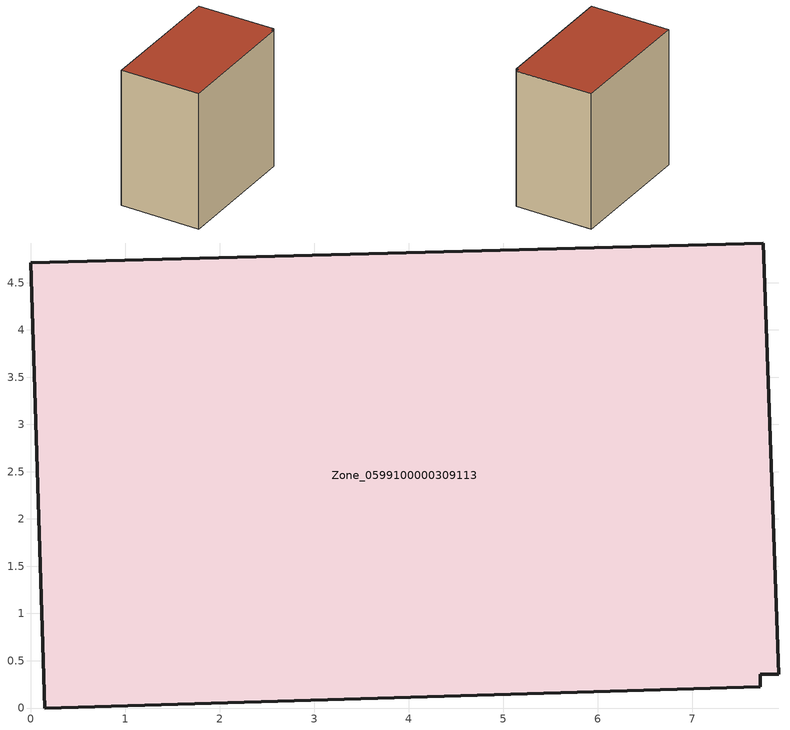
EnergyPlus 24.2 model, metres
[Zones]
Zone_0599100000309113
 floor ground (C_G): 7.92,0.36 7.72,0.36 7.72,0.22 0.15,0 0,4.71 7.75,4.92 z0
 wall outside (C_F): 7.92,0.36 7.75,4.92 0,4.71 0.15,0 7.72,0.22 7.72,0.36 7.92,0.36 z0:8.18
 roof outside (C_R): 7.72,0.36 7.92,0.36 7.75,4.92 0,4.71 0.15,0 7.72,0.22 z8.18
[BUILDING]
Pand.0599100000309113: North Axis=0; Terrain=City; Loads Convergence Tolerance Value=0.04; Temperature Convergence Tolerance Value=0.4; Solar Distribution=FullExterior; Maximum Number of Warmup Days=25; Minimum Number of Warmup Days=1
[Site:Location]
Rotterdam.The.Hague.AP_ZH_NLD Design_Conditions: Latitude=51.96; Longitude=4.45; Time Zone=1; Elevation=-4.5
[SITE:GROUNDTEMPERATURE:BUILDINGSURFACE]
18, 18, 18, 18, 18, 18, 18, 18, 18, 18, 18, 18
[MATERIAL] Thermal Absorptance=0.9; Solar Absorptance=0.7; Visible Absorptance=0.7
Name | Roughness | Thickness | Conductivity | Density | Specific Heat
G.TC.1946 | MediumSmooth | 0.15 | 1 | 540 | 1210
F.TC.1946 | Rough | 0.3 | 0.857143 | 1920 | 840
R.TC.1946 | MediumRough | 0.2 | 0.909091 | 1500 | 1000
[CONSTRUCTION]
C_G: G.TC.1946
C_F: F.TC.1946
C_R: R.TC.1946
[ZONE]
Zone_0599100000309113: Type=1; Multiplier=1; Ceiling Height=Autocalculate; Volume=Autocalculate; Floor Area=autocalculate; Part of Total Floor Area=Yes
[ZONEINFILTRATION:DESIGNFLOWRATE]
Infil_Zone_0599100000309113: Zone or ZoneList or Space or SpaceList=Zone_0599100000309113; Schedule=AlwaysOn; Design Flow Rate Calculation Method=Flow/Area; Flow Rate per Floor Area=0.003; Constant Term Coefficient=1; Temperature Term Coefficient=0; Velocity Term Coefficient=0; Velocity Squared Term Coefficient=0
[HVACTEMPLATE:ZONE:IDEALLOADSAIRSYSTEM]
Zone_0599100000309113: Maximum Heating Supply Air Temperature=50; Minimum Cooling Supply Air Temperature=13; Maximum Heating Supply Air Humidity Ratio=0.0156; Minimum Cooling Supply Air Humidity Ratio=0.0077; Heating Limit=NoLimit; Cooling Limit=NoLimit; Dehumidification Control Type=ConstantSensibleHeatRatio; Cooling Sensible Heat Ratio=0.7; Dehumidification Setpoint=60; Humidification Control Type=None; Humidification Setpoint=30; Outdoor Air Method=None; Outdoor Air Flow Rate per Person=0.00944; Outdoor Air Flow Rate per Zone Floor Area=0; Outdoor Air Flow Rate per Zone=0; Demand Controlled Ventilation Type=None; Outdoor Air Economizer Type=NoEconomizer; Heat Recovery Type=None; Sensible Heat Recovery Effectiveness=0.7; Latent Heat Recovery Effectiveness=0.65
[ZONECONTROL:THERMOSTAT]
ThermostatControl_Zone_0599100000309113: Zone or ZoneList=Zone_0599100000309113; Control Type Schedule=DualSetpointControlType; Control 1=Thermostat_Zone_0599100000309113; Temperature Difference Between Cutout And Setpoint=0
[THERMOSTATSETPOINT:DUALSETPOINT]
Thermostat_Zone_0599100000309113: Heating Setpoint Temperature Schedule=HeatingSetpoint_Zone_0599100000309113; Cooling Setpoint Temperature Schedule=CoolingSetpoint_Zone_0599100000309113
[SCHEDULE:COMPACT]
HeatingSetpoint_Zone_0599100000309113: Through: 12/31, For: AllDays, Until: 24:00, 21
CoolingSetpoint_Zone_0599100000309113: Through: 12/31, For: AllDays, Until: 24:00, 24
DualSetpointControlType: Through: 12/31, For: AllDays, Until: 24:00, 4
AlwaysOn: Through: 12/31, For: AllDays, Until: 24:00, 1
